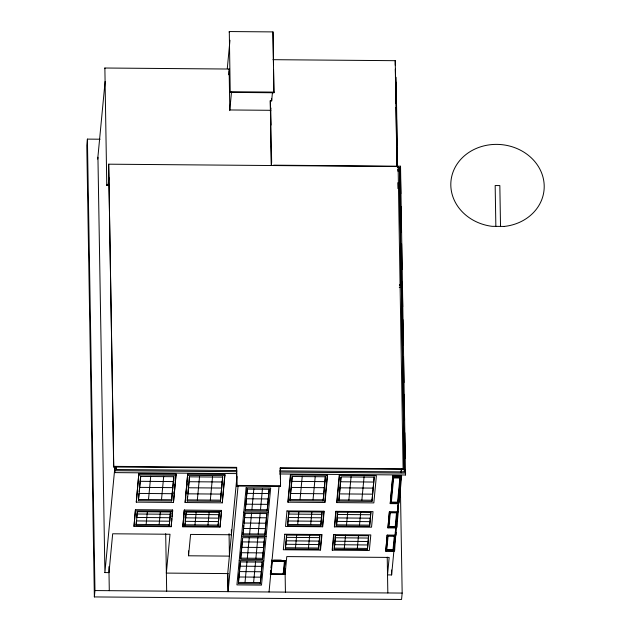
<?xml version="1.0" encoding="UTF-8"?>
<svg xmlns="http://www.w3.org/2000/svg" width="631" height="631" viewBox="0 0 631 631"><rect width="100%" height="100%" fill="white"/><g stroke="black" fill="none" stroke-linecap="round" stroke-linejoin="round"><path stroke-width="0.95" d="M100.084 139.214L87.401 139.112L86.794 145.485L94.366 596.926L401.561 599.45L402.168 593.077L400.362 485.641M104.817 68.661L104.872 68.014L229.124 69.039L229.81 109.968L270.77 110.307L271.014 125.08M97.702 159.075L105.101 81.525M280.416 478.826L280.243 468.368L403.122 469.377L398.122 166.568L108.674 164.186L113.675 467.003L236.554 468.013L236.617 467.366L113.738 466.356L113.675 467.003M108.737 185.451L106.773 185.435L106.836 184.788L108.8 184.804M108.138 185.451L108.871 177.682M94.366 596.926L94.965 590.561L87.401 139.112M114.905 466.774L104.904 572.585L97.939 157.253M236.649 473.605L114.747 472.611L114.866 467.145L116.214 467.153L116.254 469.519L236.806 470.513M116.033 469.062L116.214 467.153M135.444 509.682L133.993 526.396L171.182 526.704L172.649 511.173L172.626 509.99L135.444 509.682L133.993 526.396M138.836 473.763L136.288 502.126L173.47 502.434L176.041 475.253L176.025 474.062L138.836 473.763L136.288 502.126M136.091 525.576L137.4 511.725L170.551 511.993L169.242 525.844L136.091 525.576L136.399 520.93L169.55 521.198M137.298 511.402L136.722 517.467L169.881 517.736M138.504 498.624L138.994 493.426L172.153 493.702M139.159 491.699L140.634 476.113M138.441 500.675L140.737 476.437L173.888 476.705L171.593 500.943L138.441 500.675L138.426 499.484L171.577 499.76L173.785 476.389M146.147 524.471L147.378 511.489M148.506 499.571L150.714 476.2M159.146 524.582L160.369 511.591M161.497 499.673L163.705 476.302M169.242 525.844L170.449 511.678M171.301 520.662L171.482 518.721M171.94 513.871L172.216 510.952M173.225 500.273L173.407 498.332M173.864 493.481L174.053 491.541M174.511 486.682L174.692 484.742M175.063 480.861L175.339 477.943M171.798 518.721L171.182 526.704M171.987 516.781L172.626 509.99M176.025 474.062L173.47 502.434M229.227 32.197L229.29 31.55L272.978 31.905L273.925 92.749L230.236 92.386L229.29 31.55M184.276 510.085L182.824 526.798L220.014 527.106L221.481 511.575L221.457 510.384L184.276 510.085L182.824 526.798M187.675 474.157L185.12 502.528L222.309 502.836L224.873 475.648L224.857 474.465L187.675 474.157L185.12 502.528M183.124 525.615L183.313 523.675M183.589 520.764L183.952 516.884M184.228 513.965L184.599 510.085M185.514 500.375L185.79 497.465M186.153 493.584L186.429 490.666M186.705 487.755L187.076 483.874M187.352 480.956L187.715 477.075M227.278 68.684L229.968 40.274M184.922 525.978L186.232 512.127L219.383 512.396L218.074 526.246L184.922 525.978L185.064 523.06M186.129 511.804L185.23 521.324L218.381 521.6M187.281 501.069L189.568 476.839L222.719 477.107L220.432 501.345L187.281 501.069L187.581 496.423M188.89 482.573L187.833 493.828L220.984 494.097M189.466 476.515L188.977 481.713L222.128 481.981M229.061 69.686L229.124 69.039M228.714 74.773L229.077 70.885M230.236 92.386L230.299 91.74L273.988 92.102M229.747 110.614L231.49 92.165M229.061 533.668L229.432 556.116L188.559 555.785L190.578 534.425L231.451 534.757L231.372 529.882M194.979 524.874L196.209 511.891M197.337 499.973L199.546 476.602M207.978 524.976L209.2 511.993M210.328 500.075L212.537 476.705M218.074 526.246L219.28 512.08M220.432 501.345L222.617 476.791M221.457 510.384L220.014 527.106M222.467 499.705L224.857 474.465M272.978 31.905L273.475 65.569M271.653 98.649L271.685 100.597L270.32 100.581L270.257 101.228L271.33 165.251M270.707 110.953L270.983 108.035M271.622 101.244L272.45 92.505M238.084 485.838L228.083 591.649L227.72 573.595L236.956 476.508M403.122 469.377L403.185 468.73L280.306 467.721L280.55 486.43L236.854 486.067L236.617 467.366M238.376 583.588L240.427 561.945L262.338 562.126L260.287 583.77L238.376 583.588L238.786 577.893M239.465 570.676L240.316 561.661M240.742 557.228L242.525 538.298M242.967 535.041L245.009 513.405L266.921 513.587L264.878 535.222L242.967 535.041L243.116 532.059M243.29 530.253L243.716 525.741M244.394 518.532L243.968 523.044L265.88 523.217M244.907 513.121L244.481 517.633L266.392 517.806M245.262 510.771L247.305 489.135L269.216 489.317L267.173 510.952L245.262 510.771L245.672 505.084M247.202 488.851L245.751 504.177L267.662 504.358M245.017 582.452L246.981 561.716M247.313 558.183L249.277 537.446M249.608 533.913L251.572 513.177M251.903 509.643L253.867 488.907M253.607 582.523L255.571 561.787M255.902 558.254L257.866 537.517M258.197 533.984L260.161 513.248M260.493 509.714L262.449 488.978M260.287 583.77L262.228 561.842M262.583 559.492L264.634 537.857L242.722 537.675L240.671 559.318L262.583 559.492L264.523 537.573M264.878 535.222L266.818 513.303M267.173 510.952L269.114 489.033M280.243 468.368L280.306 467.721M271.48 560.565L285.102 560.675L283.847 574.502L270.407 574.391L270.77 570.574M271.038 567.703L271.314 564.84M271.661 560.565L285.094 560.785M269.043 591.988L279.044 486.178M288.075 502.189L290.646 475.009M285.567 546.02L286.056 540.822L319.207 541.098M286.135 539.955L286.624 534.765M287.626 525.631L288.935 511.78L322.086 512.057L320.777 525.907L287.626 525.631L287.933 520.985L321.084 521.261M288.012 520.118L288.588 514.06L321.739 514.336M288.667 513.192L288.832 511.465M289.976 500.73L292.271 476.492L325.422 476.768L323.127 501.006L289.976 500.73L290.449 494.349M290.615 492.622L291.104 487.424L324.255 487.7M291.183 486.564L292.169 476.176M285.417 548.931L286.726 535.08L319.878 535.356L318.576 549.207L285.417 548.931L285.401 547.747L318.552 548.023L319.783 535.041M284.4 561.551L283.201 574.178L271.109 574.084L272.3 561.456L284.4 561.551L284.392 561.101M283.658 574.052L284.92 560.675M285.102 560.675L283.847 574.502M295.482 547.834L296.704 534.851M297.682 524.535L298.913 511.544M300.033 499.626L302.241 476.255M308.472 547.937L309.703 534.954M310.673 524.637L311.903 511.654M313.031 499.736L315.24 476.366M320.777 525.907L321.984 511.733M323.127 501.006L325.32 476.444M320.185 550.058L321.66 534.528M322.394 526.759L323.861 511.228M324.689 502.489L327.252 475.309M332.474 550.161L333.949 534.631M334.682 526.861L336.149 511.331M336.978 502.591L339.541 475.411M334.256 549.333L335.566 535.482L368.717 535.758L367.408 549.609L334.256 549.333L335.463 535.167M336.457 526.033L337.766 512.183L370.918 512.459L369.608 526.309L336.457 526.033L337.664 511.867M338.808 501.132L341.103 476.894L374.254 477.17L371.959 501.4L338.808 501.132L340.914 477.438M344.313 548.229L345.536 535.246M346.514 524.929L347.744 511.946M348.872 500.028L351.081 476.657M272.955 59.677L395.243 60.686L395.251 65.253M357.304 548.339L358.534 535.356M359.512 525.039L360.735 512.057M361.863 500.138L364.071 476.768M398.058 167.215L398.122 166.568M399.186 169.297L399.368 167.389L397.404 167.373M400.354 168.122L400.535 166.213L273.625 165.172M367.408 549.609L368.614 535.435M369.608 526.309L370.815 512.135M371.959 501.4L374.151 476.847M404.258 471.838L401.348 285.433L399.455 285.417M395.945 528.817L396.047 535.135L387.197 535.064L385.738 551.186L393.925 551.249L395.321 531.523M397.853 507.529L398.129 504.619L398.208 511.844L389.398 511.765L387.939 527.887L396.126 527.95L397.546 509.122M398.421 503.68L398.413 503.096L399.076 503.104L401.647 475.916L392.79 475.845L390.234 503.617L398.421 503.68L400.993 476.5L400.985 475.916L391.622 574.936L387.529 574.904L389.177 557.425L286.782 556.589L285.125 574.06L270.218 573.942M385.738 551.186L387.197 535.064M387.939 527.887L389.398 511.765M390.234 503.617L392.79 475.845M394.856 535.561L393.484 550.816L386.267 550.76L387.639 535.498L387.647 536.09L394.864 536.145M397.057 512.262L395.684 527.516L388.467 527.461L389.84 512.198M400.425 476.665L398.011 502.923L390.794 502.868L393.208 476.602M388.089 535.94L386.779 549.743L393.026 549.798L394.328 535.987M390.289 512.64L388.988 526.443L395.227 526.499L396.528 512.688M401.158 472.58L401.529 468.691M401.198 472.729L401.624 469.117M393.925 551.249L393.918 550.666L394.58 550.674L395.96 532.414M396.126 527.95L396.118 527.366L396.789 527.374L398.256 511.836M279.572 473.96L405.504 474.993L400.535 166.213M397.514 169.747L399.407 169.763M397.53 170.93L399.431 170.946L401.119 284.581M399.439 284.613L401.332 284.628M399.273 287.326L401.166 287.342M400.795 469.874L401.466 469.882L401.505 472.603M279.73 470.868L404.471 471.885L399.368 167.389M114.929 470.694L236.83 471.696M279.754 472.051L405.678 473.084M400.906 476.239L401.568 476.239M392.797 476.429L400.993 476.5M138.859 474.946L176.041 475.253M187.691 475.348L224.873 475.648M393.216 477.194L400.433 477.249M291.672 481.366L324.831 481.642M340.511 481.768L373.662 482.045M140.145 481.311L173.296 481.579M236.917 485.42L280.606 485.783M339.935 487.826L373.087 488.102M139.569 487.369L172.72 487.637M188.401 487.771L221.552 488.039M290.528 493.489L323.679 493.757M339.36 493.892L372.511 494.16M246.776 493.363L268.688 493.537M246.264 498.766L268.175 498.947M289.96 499.547L323.111 499.815M338.792 499.949L371.943 500.217M187.257 499.886L220.408 500.162M245.246 509.588L267.158 509.769M389.406 512.356L397.601 512.419M389.855 512.79L397.073 512.845M135.46 510.865L172.649 511.173M184.299 511.268L221.481 511.575M243.803 512.08L268.38 512.277M337.419 514.462L370.571 514.738M137.053 514.005L170.204 514.273M185.885 514.399L219.036 514.675M288.257 517.523L321.408 517.799M337.088 517.925L370.239 518.193M185.561 517.862L218.712 518.138M336.765 521.387L369.916 521.656M287.602 524.448L320.753 524.724M336.433 524.85L369.585 525.118M136.067 524.393L169.226 524.661M184.907 524.787L218.058 525.063M243.456 528.447L265.367 528.628M242.951 533.858L264.862 534.039M387.205 535.656L395.392 535.719M241.507 536.35L266.085 536.555M286.379 537.36L319.531 537.636M335.219 537.762L368.37 538.038M334.887 541.224L368.039 541.501M242.186 541.903L264.097 542.084M285.725 544.285L318.876 544.561M334.564 544.687L367.715 544.963M241.673 547.314L263.584 547.487M334.233 548.15L367.384 548.418M393.949 549.806L394.62 549.814M241.168 552.724L263.08 552.898M240.656 558.127L262.567 558.309M273.562 560.012L281.245 560.076M239.22 560.62L263.79 560.825M285.109 561.125L271.669 561.014L271.645 559.997M239.89 566.173L261.802 566.354M261.297 571.765L239.386 571.583L238.873 576.994L260.784 577.168M104.841 572.585L108.997 572.617L112.673 533.787L170.015 534.252L166.339 573.09L228.201 573.595M238.36 582.405L260.272 582.579M94.965 590.561L402.168 593.077M500.525 226.624L499.839 185.577L495.169 185.538L495.856 226.584M400.37 169.108L400.788 193.701M401 206.487L401.426 232.058M401.624 243.858L402.057 269.429M402.27 282.215L402.681 306.808M402.893 319.594L403.327 345.165M403.524 356.965L403.95 382.544M404.148 394.343L404.574 419.915M404.794 432.7L405.22 458.272M405.417 470.079L405.504 474.993M396.087 77.266L397.569 165.945M397.853 182.698L397.948 188.606M395.952 82.133L396.378 107.751M396.583 119.574L397.009 145.193M397.207 157.016L397.356 165.89M395.243 60.686L397.017 166.663M395.314 69.181L395.889 103.523M395.96 107.451L396.513 140.816M396.583 144.744L396.946 166.332M401.545 469.598L401.592 472.303M399.115 500.099L399.147 501.913M397.995 502.339L398.011 502.923M396.71 522.854L396.789 527.374M395.684 527.516L395.676 526.932L388.459 526.869L388.467 527.461M394.549 548.867L394.58 550.674M393.484 550.816L393.468 550.232L386.251 550.169L386.267 550.76M390.778 502.276L390.794 502.868M391.543 570.014L391.622 574.936M387.229 557.165L387.828 592.959M318.552 548.023L318.576 549.207M285.046 569.138L285.433 592.123M284.983 569.138L285.062 574.06M283.185 573.051L283.177 574.502M273.538 69.449L273.925 92.749M280.487 482.628L280.55 486.43M271.362 145.761L271.645 162.506M270.32 100.581L271.409 165.59M271.093 572.956L271.078 574.399M270.399 573.942L270.407 574.391M236.554 468.013L236.854 486.067M227.783 573.595L228.083 591.649M222.286 501.653L222.309 502.836M188.48 550.902L188.559 555.785M171.577 499.76L171.593 500.943M165.685 533.692L166.679 591.144M114.692 469.054L114.747 472.611M108.674 164.186L113.738 466.356M104.872 68.014L106.773 185.435M108.903 566.709L109.297 590.671M246.098 487.81L236.925 584.89L261.502 585.095L270.675 488.008L246.098 487.81M284.794 534.228L283.327 549.759L320.509 550.066L321.976 534.528L284.794 534.228M286.995 510.929L285.527 526.459L322.709 526.767L324.176 511.228L286.995 510.929M290.394 475.001L287.823 502.189L325.004 502.497L327.576 475.309L290.394 475.001M333.625 534.623L332.158 550.161L369.34 550.469L370.807 534.93L333.625 534.623M335.826 511.323L334.359 526.861L371.541 527.161L373.016 511.631L335.826 511.323M339.226 475.403L336.654 502.591L373.836 502.891L376.407 475.711L339.226 475.403M393.634 477.951L391.354 502.11L397.593 502.166L399.873 477.998L393.634 477.951M504.287 226.434L492.093 226.332A46.749 41.125 5.4 0 1 457.751 163.113A46.749 41.125 5.4 0 1 536.524 163.76A46.749 41.125 5.4 0 1 504.287 226.434"/></g></svg>
